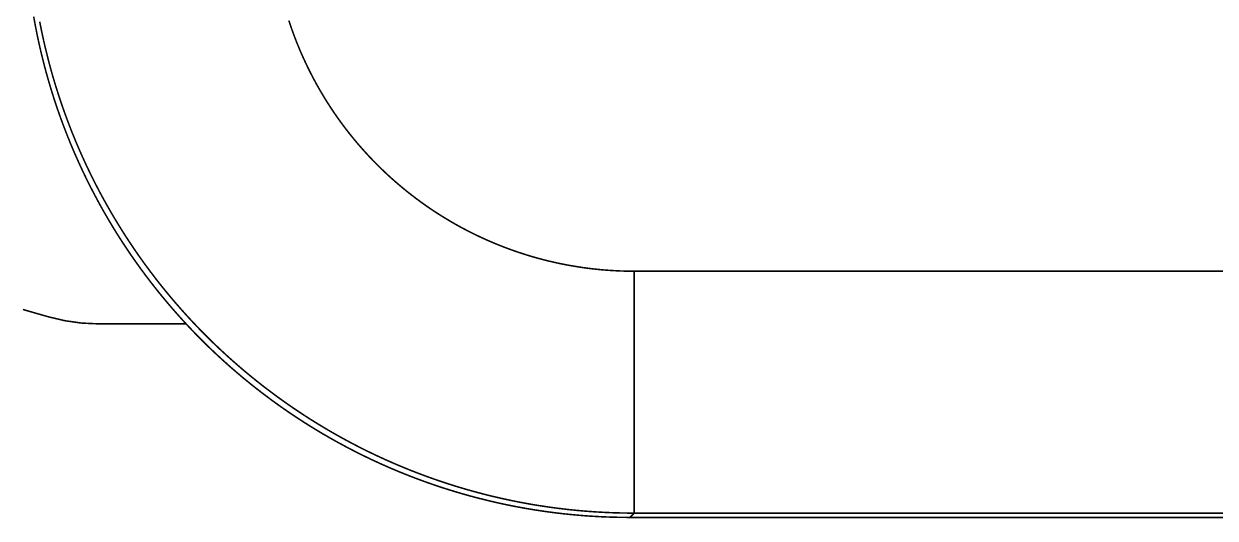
# Model space of a CAD drawing. Header units: millimetres. Extents: x 10 to 120, y 82 to 138.
# Drawn here: x 22.26 to 32.1, y 82.22 to 86.31 of the extents above; entities that cross this region are included whole.
import ezdxf

# ---------------------------------------------------------------- set-up
doc = ezdxf.new("R2010")
doc.units = ezdxf.units.MM
doc.layers.add('Mechanical10', color=56, linetype='Continuous')
doc.layers.add('Mechanical9', color=56, linetype='Continuous')

msp = doc.modelspace()

# ---------------------------------------------------------------- linework, layer by layer
at = {"layer": 'Mechanical10', "const_width": 0.0127}
for points in [[(22.3929, 86.3289), (22.4082, 86.2519)], [(24.4508, 86.3386), (24.4657, 86.2939)], [(22.4082, 86.2519), (22.4248, 86.1752)], [(24.4657, 86.2939), (24.4813, 86.2494)], [(24.4813, 86.2494), (24.4977, 86.2052)], [(24.4977, 86.2052), (24.5147, 86.1613)], [(22.4248, 86.1752), (22.4425, 86.0987)], [(24.5147, 86.1613), (24.5323, 86.1176)], [(24.5323, 86.1176), (24.5507, 86.0743)], [(22.4425, 86.0987), (22.4615, 86.0225)], [(22.4615, 86.0225), (22.4816, 85.9466)], [(24.5507, 86.0743), (24.5698, 86.0312)], [(24.5698, 86.0312), (24.5895, 85.9884)], [(22.4816, 85.9466), (22.5029, 85.871)], [(24.5895, 85.9884), (24.6099, 85.9459)], [(24.6099, 85.9459), (24.6309, 85.9038)], [(22.5029, 85.871), (22.5254, 85.7958)], [(24.6309, 85.9038), (24.6526, 85.862)], [(24.6526, 85.862), (24.675, 85.8205)], [(24.675, 85.8205), (24.698, 85.7794)], [(22.5254, 85.7958), (22.5491, 85.7209)], [(22.5491, 85.7209), (22.574, 85.6464)], [(24.698, 85.7794), (24.7217, 85.7387)], [(24.7217, 85.7387), (24.746, 85.6983)], [(22.574, 85.6464), (22.6, 85.5723)], [(24.746, 85.6983), (24.7709, 85.6584)], [(24.7709, 85.6584), (24.7965, 85.6188)], [(24.7965, 85.6188), (24.8226, 85.5796)], [(22.6, 85.5723), (22.6272, 85.4987)], [(24.8226, 85.5796), (24.8494, 85.5409)], [(24.8494, 85.5409), (24.8768, 85.5026)], [(22.6272, 85.4987), (22.6555, 85.4254)], [(22.6555, 85.4254), (22.685, 85.3527)], [(24.8768, 85.5026), (24.9048, 85.4647)], [(24.9048, 85.4647), (24.9334, 85.4272)], [(24.9334, 85.4272), (24.9625, 85.3902)], [(22.685, 85.3527), (22.7156, 85.2804)], [(24.9625, 85.3902), (24.9923, 85.3537)], [(24.9923, 85.3537), (25.0226, 85.3176)], [(22.7156, 85.2804), (22.7474, 85.2085)], [(25.0226, 85.3176), (25.0535, 85.2821)], [(25.0535, 85.2821), (25.0849, 85.247)], [(25.0849, 85.247), (25.1169, 85.2124)], [(22.7474, 85.2085), (22.7802, 85.1372)], [(22.7802, 85.1372), (22.8142, 85.0665)], [(25.1169, 85.2124), (25.1494, 85.1783)], [(25.1494, 85.1783), (25.1824, 85.1447)], [(25.1824, 85.1447), (25.216, 85.1117)], [(22.8142, 85.0665), (22.8493, 84.9962)], [(25.216, 85.1117), (25.2501, 85.0792)], [(25.2501, 85.0792), (25.2847, 85.0472)], [(25.2847, 85.0472), (25.3198, 85.0158)], [(22.8493, 84.9962), (22.8855, 84.9265)], [(22.8855, 84.9265), (22.9228, 84.8574)], [(25.3198, 85.0158), (25.3553, 84.9849)], [(25.3553, 84.9849), (25.3914, 84.9546)], [(25.3914, 84.9546), (25.4279, 84.9249)], [(25.4279, 84.9249), (25.4649, 84.8957)], [(22.9228, 84.8574), (22.9612, 84.7889)], [(25.4649, 84.8957), (25.5024, 84.8671)], [(25.5024, 84.8671), (25.5403, 84.8391)], [(25.5403, 84.8391), (25.5786, 84.8117)], [(22.9612, 84.7889), (23.0006, 84.721)], [(25.5786, 84.8117), (25.6173, 84.785)], [(25.6173, 84.785), (25.6565, 84.7588)], [(25.6565, 84.7588), (25.6961, 84.7332)], [(25.6961, 84.7332), (25.736, 84.7083)], [(23.0006, 84.721), (23.0411, 84.6538)], [(23.0411, 84.6538), (23.0827, 84.5871)], [(25.736, 84.7083), (25.7764, 84.684)], [(25.7764, 84.684), (25.8171, 84.6603)], [(25.8171, 84.6603), (25.8582, 84.6373)], [(25.8582, 84.6373), (25.8997, 84.615)], [(23.0827, 84.5871), (23.1253, 84.5212)], [(25.8997, 84.615), (25.9415, 84.5932)], [(25.9415, 84.5932), (25.9836, 84.5722)], [(25.9836, 84.5722), (26.0261, 84.5518)], [(26.0261, 84.5518), (26.0689, 84.5321)], [(26.0689, 84.5321), (26.112, 84.513)], [(23.1253, 84.5212), (23.1689, 84.4559)], [(23.1689, 84.4559), (23.2136, 84.3913)], [(26.112, 84.513), (26.1553, 84.4946)], [(26.1553, 84.4946), (26.199, 84.477)], [(26.199, 84.477), (26.2429, 84.46)], [(26.2429, 84.46), (26.2871, 84.4437)], [(26.2871, 84.4437), (26.3316, 84.428)], [(23.2136, 84.3913), (23.2592, 84.3274)], [(26.3316, 84.428), (26.3763, 84.4131)], [(26.3763, 84.4131), (26.4212, 84.3989)], [(26.4212, 84.3989), (26.4663, 84.3854)], [(26.4663, 84.3854), (26.5116, 84.3726)], [(26.5116, 84.3726), (26.5572, 84.3606)], [(26.5572, 84.3606), (26.6029, 84.3492)], [(26.6029, 84.3492), (26.6488, 84.3386)], [(26.6488, 84.3386), (26.6948, 84.3286)], [(23.2592, 84.3274), (23.3059, 84.2643)], [(23.3059, 84.2643), (23.3535, 84.2018)], [(26.6948, 84.3286), (26.741, 84.3194)], [(26.741, 84.3194), (26.7874, 84.311)], [(26.7874, 84.311), (26.8339, 84.3032)], [(26.8339, 84.3032), (26.8804, 84.2962)], [(26.8804, 84.2962), (26.9271, 84.2899)], [(26.9271, 84.2899), (26.9739, 84.2844)], [(26.9739, 84.2844), (27.0208, 84.2796)], [(27.0208, 84.2796), (27.0677, 84.2755)], [(27.0677, 84.2755), (27.1147, 84.2722)], [(27.1147, 84.2722), (27.1617, 84.2696)], [(27.1617, 84.2696), (27.2088, 84.2677)], [(27.2088, 84.2677), (27.2559, 84.2666)], [(27.2559, 84.2666), (27.303, 84.2662)], [(27.3035, 84.2662), (102.234, 84.2662)], [(27.3035, 82.2666), (27.3035, 84.2662)], [(23.3535, 84.2018), (23.4021, 84.1402)], [(23.4021, 84.1402), (23.4517, 84.0793)], [(23.4517, 84.0793), (23.5022, 84.0192)], [(23.5022, 84.0192), (23.5537, 83.9599)], [(23.5537, 83.9599), (23.6061, 83.9014)], [(23.6061, 83.9014), (23.6594, 83.8437)], [(23.6594, 83.8437), (23.7136, 83.7869)], [(23.7136, 83.7869), (23.7686, 83.731)], [(23.7686, 83.731), (23.8246, 83.6759)], [(23.8246, 83.6759), (23.8814, 83.6217)], [(23.8814, 83.6217), (23.9391, 83.5684)], [(23.9391, 83.5684), (23.9976, 83.516)], [(23.9976, 83.516), (24.0569, 83.4645)], [(24.0569, 83.4645), (24.117, 83.414)], [(24.117, 83.414), (24.1779, 83.3644)], [(24.1779, 83.3644), (24.2395, 83.3158)], [(24.2395, 83.3158), (24.302, 83.2682)], [(24.302, 83.2682), (24.3651, 83.2215)], [(24.3651, 83.2215), (24.429, 83.1759)], [(24.429, 83.1759), (24.4936, 83.1312)], [(24.4936, 83.1312), (24.5589, 83.0876)], [(24.5589, 83.0876), (24.6248, 83.045)], [(24.6248, 83.045), (24.6915, 83.0034)], [(24.6915, 83.0034), (24.7587, 82.9629)], [(24.7587, 82.9629), (24.8266, 82.9235)], [(24.8266, 82.9235), (24.8951, 82.8851)], [(24.8951, 82.8851), (24.9642, 82.8478)], [(24.9642, 82.8478), (25.0339, 82.8116)], [(25.0339, 82.8116), (25.1042, 82.7765)], [(25.1042, 82.7765), (25.1749, 82.7425)], [(25.1749, 82.7425), (25.2462, 82.7097)], [(25.2462, 82.7097), (25.3181, 82.6779)], [(25.3181, 82.6779), (25.3904, 82.6473)], [(25.3904, 82.6473), (25.4631, 82.6178)], [(25.4631, 82.6178), (25.5364, 82.5895)], [(25.5364, 82.5895), (25.61, 82.5623)], [(25.61, 82.5623), (25.6841, 82.5363)], [(25.6841, 82.5363), (25.7586, 82.5114)], [(25.7586, 82.5114), (25.8335, 82.4877)], [(25.8335, 82.4877), (25.9087, 82.4652)], [(25.9087, 82.4652), (25.9843, 82.4439)], [(25.9843, 82.4439), (26.0602, 82.4238)], [(26.0602, 82.4238), (26.1364, 82.4048)], [(26.1364, 82.4048), (26.2129, 82.3871)], [(26.2129, 82.3871), (26.2896, 82.3705)], [(26.2896, 82.3705), (26.3666, 82.3552)], [(26.3666, 82.3552), (26.4439, 82.3411)], [(26.4439, 82.3411), (26.5213, 82.3282)], [(26.5213, 82.3282), (26.599, 82.3165)], [(26.599, 82.3165), (26.6768, 82.3061)], [(26.6768, 82.3061), (26.7548, 82.2968)], [(26.7548, 82.2968), (26.8329, 82.2888)], [(26.8329, 82.2888), (26.9111, 82.282)], [(26.9111, 82.282), (26.9894, 82.2765)], [(26.9894, 82.2765), (27.0679, 82.2721)], [(27.0679, 82.2721), (27.1463, 82.269)], [(27.1463, 82.269), (27.2248, 82.2672)], [(27.2248, 82.2672), (27.3033, 82.2666)], [(27.268, 82.231), (27.3035, 82.2666)], [(27.3035, 82.2666), (102.234, 82.2666)]]:
    msp.add_lwpolyline(points, dxfattribs=at)
at = {"layer": 'Mechanical10', "const_width": 0.00635}
for points in [[(22.4051, 86.2519, 1), (22.4114, 86.2519, 1)], [(22.4051, 86.2519, 1), (22.4114, 86.2519, 1)], [(24.4626, 86.2939, 1), (24.4689, 86.2939, 1)], [(24.4626, 86.2939, 1), (24.4689, 86.2939, 1)], [(24.4782, 86.2494, 1), (24.4845, 86.2494, 1)], [(24.4782, 86.2494, 1), (24.4845, 86.2494, 1)], [(24.4945, 86.2052, 1), (24.5008, 86.2052, 1)], [(24.4945, 86.2052, 1), (24.5008, 86.2052, 1)], [(22.4216, 86.1752, 1), (22.428, 86.1752, 1)], [(22.4216, 86.1752, 1), (22.428, 86.1752, 1)], [(24.5115, 86.1613, 1), (24.5178, 86.1613, 1)], [(24.5115, 86.1613, 1), (24.5178, 86.1613, 1)], [(24.5292, 86.1176, 1), (24.5355, 86.1176, 1)], [(24.5292, 86.1176, 1), (24.5355, 86.1176, 1)], [(22.4393, 86.0987, 1), (22.4457, 86.0987, 1)], [(22.4393, 86.0987, 1), (22.4457, 86.0987, 1)], [(22.4583, 86.0225, 1), (22.4646, 86.0225, 1)], [(22.4583, 86.0225, 1), (22.4646, 86.0225, 1)], [(24.5475, 86.0743, 1), (24.5539, 86.0743, 1)], [(24.5475, 86.0743, 1), (24.5539, 86.0743, 1)], [(24.5666, 86.0312, 1), (24.5729, 86.0312, 1)], [(24.5666, 86.0312, 1), (24.5729, 86.0312, 1)], [(22.4784, 85.9466, 1), (22.4848, 85.9466, 1)], [(22.4784, 85.9466, 1), (22.4848, 85.9466, 1)], [(24.5863, 85.9884, 1), (24.5927, 85.9884, 1)], [(24.5863, 85.9884, 1), (24.5927, 85.9884, 1)], [(24.6067, 85.9459, 1), (24.613, 85.9459, 1)], [(24.6067, 85.9459, 1), (24.613, 85.9459, 1)], [(22.4997, 85.871, 1), (22.5061, 85.871, 1)], [(22.4997, 85.871, 1), (22.5061, 85.871, 1)], [(24.6278, 85.9038, 1), (24.6341, 85.9038, 1)], [(24.6278, 85.9038, 1), (24.6341, 85.9038, 1)], [(24.6495, 85.862, 1), (24.6558, 85.862, 1)], [(24.6495, 85.862, 1), (24.6558, 85.862, 1)], [(24.6718, 85.8205, 1), (24.6782, 85.8205, 1)], [(24.6718, 85.8205, 1), (24.6782, 85.8205, 1)], [(22.5222, 85.7958, 1), (22.5286, 85.7958, 1)], [(22.5222, 85.7958, 1), (22.5286, 85.7958, 1)], [(22.5459, 85.7209, 1), (22.5523, 85.7209, 1)], [(22.5459, 85.7209, 1), (22.5523, 85.7209, 1)], [(24.6949, 85.7794, 1), (24.7012, 85.7794, 1)], [(24.6949, 85.7794, 1), (24.7012, 85.7794, 1)], [(24.7185, 85.7387, 1), (24.7249, 85.7387, 1)], [(24.7185, 85.7387, 1), (24.7249, 85.7387, 1)], [(22.5708, 85.6464, 1), (22.5771, 85.6464, 1)], [(22.5708, 85.6464, 1), (22.5771, 85.6464, 1)], [(24.7428, 85.6983, 1), (24.7492, 85.6983, 1)], [(24.7428, 85.6983, 1), (24.7492, 85.6983, 1)], [(24.7677, 85.6584, 1), (24.7741, 85.6584, 1)], [(24.7677, 85.6584, 1), (24.7741, 85.6584, 1)], [(24.7933, 85.6188, 1), (24.7997, 85.6188, 1)], [(24.7933, 85.6188, 1), (24.7997, 85.6188, 1)], [(22.5968, 85.5723, 1), (22.6031, 85.5723, 1)], [(22.5968, 85.5723, 1), (22.6031, 85.5723, 1)], [(24.8195, 85.5796, 1), (24.8258, 85.5796, 1)], [(24.8195, 85.5796, 1), (24.8258, 85.5796, 1)], [(24.8463, 85.5409, 1), (24.8526, 85.5409, 1)], [(24.8463, 85.5409, 1), (24.8526, 85.5409, 1)], [(22.624, 85.4987, 1), (22.6303, 85.4987, 1)], [(22.624, 85.4987, 1), (22.6303, 85.4987, 1)], [(22.6523, 85.4254, 1), (22.6587, 85.4254, 1)], [(22.6523, 85.4254, 1), (22.6587, 85.4254, 1)], [(24.8736, 85.5026, 1), (24.88, 85.5026, 1)], [(24.8736, 85.5026, 1), (24.88, 85.5026, 1)], [(24.9016, 85.4647, 1), (24.908, 85.4647, 1)], [(24.9016, 85.4647, 1), (24.908, 85.4647, 1)], [(24.9302, 85.4272, 1), (24.9366, 85.4272, 1)], [(24.9302, 85.4272, 1), (24.9366, 85.4272, 1)], [(22.6818, 85.3527, 1), (22.6882, 85.3527, 1)], [(22.6818, 85.3527, 1), (22.6882, 85.3527, 1)], [(24.9594, 85.3902, 1), (24.9657, 85.3902, 1)], [(24.9594, 85.3902, 1), (24.9657, 85.3902, 1)], [(24.9891, 85.3537, 1), (24.9955, 85.3537, 1)], [(24.9891, 85.3537, 1), (24.9955, 85.3537, 1)], [(22.7124, 85.2804, 1), (22.7188, 85.2804, 1)], [(22.7124, 85.2804, 1), (22.7188, 85.2804, 1)], [(25.0194, 85.3176, 1), (25.0258, 85.3176, 1)], [(25.0194, 85.3176, 1), (25.0258, 85.3176, 1)], [(25.0503, 85.2821, 1), (25.0566, 85.2821, 1)], [(25.0503, 85.2821, 1), (25.0566, 85.2821, 1)], [(25.0817, 85.247, 1), (25.0881, 85.247, 1)], [(25.0817, 85.247, 1), (25.0881, 85.247, 1)], [(22.7442, 85.2085, 1), (22.7505, 85.2085, 1)], [(22.7442, 85.2085, 1), (22.7505, 85.2085, 1)], [(22.7771, 85.1372, 1), (22.7834, 85.1372, 1)], [(22.7771, 85.1372, 1), (22.7834, 85.1372, 1)], [(25.1137, 85.2124, 1), (25.12, 85.2124, 1)], [(25.1137, 85.2124, 1), (25.12, 85.2124, 1)], [(25.1462, 85.1783, 1), (25.1526, 85.1783, 1)], [(25.1462, 85.1783, 1), (25.1526, 85.1783, 1)], [(25.1793, 85.1447, 1), (25.1856, 85.1447, 1)], [(25.1793, 85.1447, 1), (25.1856, 85.1447, 1)], [(22.8111, 85.0665, 1), (22.8174, 85.0665, 1)], [(22.8111, 85.0665, 1), (22.8174, 85.0665, 1)], [(25.2128, 85.1117, 1), (25.2192, 85.1117, 1)], [(25.2128, 85.1117, 1), (25.2192, 85.1117, 1)], [(25.2469, 85.0792, 1), (25.2533, 85.0792, 1)], [(25.2469, 85.0792, 1), (25.2533, 85.0792, 1)], [(25.2815, 85.0472, 1), (25.2879, 85.0472, 1)], [(25.2815, 85.0472, 1), (25.2879, 85.0472, 1)], [(22.8462, 84.9962, 1), (22.8525, 84.9962, 1)], [(22.8462, 84.9962, 1), (22.8525, 84.9962, 1)], [(22.8824, 84.9265, 1), (22.8887, 84.9265, 1)], [(22.8824, 84.9265, 1), (22.8887, 84.9265, 1)], [(25.3166, 85.0158, 1), (25.3229, 85.0158, 1)], [(25.3166, 85.0158, 1), (25.3229, 85.0158, 1)], [(25.3522, 84.9849, 1), (25.3585, 84.9849, 1)], [(25.3522, 84.9849, 1), (25.3585, 84.9849, 1)], [(25.3882, 84.9546, 1), (25.3946, 84.9546, 1)], [(25.3882, 84.9546, 1), (25.3946, 84.9546, 1)], [(25.4248, 84.9249, 1), (25.4311, 84.9249, 1)], [(25.4248, 84.9249, 1), (25.4311, 84.9249, 1)], [(22.9196, 84.8574, 1), (22.926, 84.8574, 1)], [(22.9196, 84.8574, 1), (22.926, 84.8574, 1)], [(25.4617, 84.8957, 1), (25.4681, 84.8957, 1)], [(25.4617, 84.8957, 1), (25.4681, 84.8957, 1)], [(25.4992, 84.8671, 1), (25.5055, 84.8671, 1)], [(25.4992, 84.8671, 1), (25.5055, 84.8671, 1)], [(25.5371, 84.8391, 1), (25.5434, 84.8391, 1)], [(25.5371, 84.8391, 1), (25.5434, 84.8391, 1)], [(22.958, 84.7889, 1), (22.9644, 84.7889, 1)], [(22.958, 84.7889, 1), (22.9644, 84.7889, 1)], [(25.5754, 84.8117, 1), (25.5818, 84.8117, 1)], [(25.5754, 84.8117, 1), (25.5818, 84.8117, 1)], [(25.6142, 84.785, 1), (25.6205, 84.785, 1)], [(25.6142, 84.785, 1), (25.6205, 84.785, 1)], [(25.6533, 84.7588, 1), (25.6597, 84.7588, 1)], [(25.6533, 84.7588, 1), (25.6597, 84.7588, 1)], [(25.6929, 84.7332, 1), (25.6992, 84.7332, 1)], [(25.6929, 84.7332, 1), (25.6992, 84.7332, 1)], [(22.9975, 84.721, 1), (23.0038, 84.721, 1)], [(22.9975, 84.721, 1), (23.0038, 84.721, 1)], [(23.038, 84.6538, 1), (23.0443, 84.6538, 1)], [(23.038, 84.6538, 1), (23.0443, 84.6538, 1)], [(25.7329, 84.7083, 1), (25.7392, 84.7083, 1)], [(25.7329, 84.7083, 1), (25.7392, 84.7083, 1)], [(25.7732, 84.684, 1), (25.7796, 84.684, 1)], [(25.7732, 84.684, 1), (25.7796, 84.684, 1)], [(25.814, 84.6603, 1), (25.8203, 84.6603, 1)], [(25.814, 84.6603, 1), (25.8203, 84.6603, 1)], [(25.8551, 84.6373, 1), (25.8614, 84.6373, 1)], [(25.8551, 84.6373, 1), (25.8614, 84.6373, 1)], [(23.0795, 84.5871, 1), (23.0859, 84.5871, 1)], [(23.0795, 84.5871, 1), (23.0859, 84.5871, 1)], [(25.8965, 84.615, 1), (25.9029, 84.615, 1)], [(25.8965, 84.615, 1), (25.9029, 84.615, 1)], [(25.9383, 84.5932, 1), (25.9447, 84.5932, 1)], [(25.9383, 84.5932, 1), (25.9447, 84.5932, 1)], [(25.9805, 84.5722, 1), (25.9868, 84.5722, 1)], [(25.9805, 84.5722, 1), (25.9868, 84.5722, 1)], [(26.0229, 84.5518, 1), (26.0293, 84.5518, 1)], [(26.0229, 84.5518, 1), (26.0293, 84.5518, 1)], [(26.0657, 84.5321, 1), (26.072, 84.5321, 1)], [(26.0657, 84.5321, 1), (26.072, 84.5321, 1)], [(23.1221, 84.5212, 1), (23.1285, 84.5212, 1)], [(23.1221, 84.5212, 1), (23.1285, 84.5212, 1)], [(23.1657, 84.4559, 1), (23.1721, 84.4559, 1)], [(23.1657, 84.4559, 1), (23.1721, 84.4559, 1)], [(26.1088, 84.513, 1), (26.1151, 84.513, 1)], [(26.1088, 84.513, 1), (26.1151, 84.513, 1)], [(26.1522, 84.4946, 1), (26.1585, 84.4946, 1)], [(26.1522, 84.4946, 1), (26.1585, 84.4946, 1)], [(26.1958, 84.477, 1), (26.2022, 84.477, 1)], [(26.1958, 84.477, 1), (26.2022, 84.477, 1)], [(26.2397, 84.46, 1), (26.2461, 84.46, 1)], [(26.2397, 84.46, 1), (26.2461, 84.46, 1)], [(26.2839, 84.4437, 1), (26.2903, 84.4437, 1)], [(26.2839, 84.4437, 1), (26.2903, 84.4437, 1)], [(23.2104, 84.3913, 1), (23.2167, 84.3913, 1)], [(23.2104, 84.3913, 1), (23.2167, 84.3913, 1)], [(26.3284, 84.428, 1), (26.3347, 84.428, 1)], [(26.3284, 84.428, 1), (26.3347, 84.428, 1)], [(26.3731, 84.4131, 1), (26.3794, 84.4131, 1)], [(26.3731, 84.4131, 1), (26.3794, 84.4131, 1)], [(26.418, 84.3989, 1), (26.4243, 84.3989, 1)], [(26.418, 84.3989, 1), (26.4243, 84.3989, 1)], [(26.4631, 84.3854, 1), (26.4695, 84.3854, 1)], [(26.4631, 84.3854, 1), (26.4695, 84.3854, 1)], [(26.5085, 84.3726, 1), (26.5148, 84.3726, 1)], [(26.5085, 84.3726, 1), (26.5148, 84.3726, 1)], [(26.554, 84.3606, 1), (26.5603, 84.3606, 1)], [(26.554, 84.3606, 1), (26.5603, 84.3606, 1)], [(26.5997, 84.3492, 1), (26.6061, 84.3492, 1)], [(26.5997, 84.3492, 1), (26.6061, 84.3492, 1)], [(26.6456, 84.3386, 1), (26.652, 84.3386, 1)], [(26.6456, 84.3386, 1), (26.652, 84.3386, 1)], [(23.256, 84.3274, 1), (23.2624, 84.3274, 1)], [(23.256, 84.3274, 1), (23.2624, 84.3274, 1)], [(23.3027, 84.2643, 1), (23.309, 84.2643, 1)], [(23.3027, 84.2643, 1), (23.309, 84.2643, 1)], [(26.6917, 84.3286, 1), (26.698, 84.3286, 1)], [(26.6917, 84.3286, 1), (26.698, 84.3286, 1)], [(26.7379, 84.3194, 1), (26.7442, 84.3194, 1)], [(26.7379, 84.3194, 1), (26.7442, 84.3194, 1)], [(26.7842, 84.311, 1), (26.7906, 84.311, 1)], [(26.7842, 84.311, 1), (26.7906, 84.311, 1)], [(26.8307, 84.3032, 1), (26.837, 84.3032, 1)], [(26.8307, 84.3032, 1), (26.837, 84.3032, 1)], [(26.8773, 84.2962, 1), (26.8836, 84.2962, 1)], [(26.8773, 84.2962, 1), (26.8836, 84.2962, 1)], [(26.924, 84.2899, 1), (26.9303, 84.2899, 1)], [(26.924, 84.2899, 1), (26.9303, 84.2899, 1)], [(26.9707, 84.2844, 1), (26.9771, 84.2844, 1)], [(26.9707, 84.2844, 1), (26.9771, 84.2844, 1)], [(27.0176, 84.2796, 1), (27.024, 84.2796, 1)], [(27.0176, 84.2796, 1), (27.024, 84.2796, 1)], [(27.0645, 84.2755, 1), (27.0709, 84.2755, 1)], [(27.0645, 84.2755, 1), (27.0709, 84.2755, 1)], [(27.1115, 84.2722, 1), (27.1179, 84.2722, 1)], [(27.1115, 84.2722, 1), (27.1179, 84.2722, 1)], [(27.1586, 84.2696, 1), (27.1649, 84.2696, 1)], [(27.1586, 84.2696, 1), (27.1649, 84.2696, 1)], [(27.2056, 84.2677, 1), (27.212, 84.2677, 1)], [(27.2056, 84.2677, 1), (27.212, 84.2677, 1)], [(27.2527, 84.2666, 1), (27.2591, 84.2666, 1)], [(27.2527, 84.2666, 1), (27.2591, 84.2666, 1)], [(27.2999, 84.2662, 1), (27.3062, 84.2662, 1)], [(27.3003, 84.2662, 1), (27.3067, 84.2662, 1)], [(27.3003, 84.2662, 1), (27.3067, 84.2662, 1)], [(23.3503, 84.2018, 1), (23.3567, 84.2018, 1)], [(23.3503, 84.2018, 1), (23.3567, 84.2018, 1)], [(23.3989, 84.1402, 1), (23.4053, 84.1402, 1)], [(23.3989, 84.1402, 1), (23.4053, 84.1402, 1)], [(23.4485, 84.0793, 1), (23.4549, 84.0793, 1)], [(23.4485, 84.0793, 1), (23.4549, 84.0793, 1)], [(23.499, 84.0192, 1), (23.5054, 84.0192, 1)], [(23.499, 84.0192, 1), (23.5054, 84.0192, 1)], [(23.5505, 83.9599, 1), (23.5569, 83.9599, 1)], [(23.5505, 83.9599, 1), (23.5569, 83.9599, 1)], [(23.6029, 83.9014, 1), (23.6092, 83.9014, 1)], [(23.6029, 83.9014, 1), (23.6092, 83.9014, 1)], [(23.6562, 83.8437, 1), (23.6625, 83.8437, 1)], [(23.6562, 83.8437, 1), (23.6625, 83.8437, 1)], [(23.7104, 83.7869, 1), (23.7167, 83.7869, 1)], [(23.7104, 83.7869, 1), (23.7167, 83.7869, 1)], [(23.7655, 83.731, 1), (23.7718, 83.731, 1)], [(23.7655, 83.731, 1), (23.7718, 83.731, 1)], [(23.8214, 83.6759, 1), (23.8278, 83.6759, 1)], [(23.8214, 83.6759, 1), (23.8278, 83.6759, 1)], [(23.8782, 83.6217, 1), (23.8846, 83.6217, 1)], [(23.8782, 83.6217, 1), (23.8846, 83.6217, 1)], [(23.9359, 83.5684, 1), (23.9423, 83.5684, 1)], [(23.9359, 83.5684, 1), (23.9423, 83.5684, 1)], [(23.9944, 83.516, 1), (24.0007, 83.516, 1)], [(23.9944, 83.516, 1), (24.0007, 83.516, 1)], [(24.0537, 83.4645, 1), (24.06, 83.4645, 1)], [(24.0537, 83.4645, 1), (24.06, 83.4645, 1)], [(24.1138, 83.414, 1), (24.1202, 83.414, 1)], [(24.1138, 83.414, 1), (24.1202, 83.414, 1)], [(24.1747, 83.3644, 1), (24.181, 83.3644, 1)], [(24.1747, 83.3644, 1), (24.181, 83.3644, 1)], [(24.2364, 83.3158, 1), (24.2427, 83.3158, 1)], [(24.2364, 83.3158, 1), (24.2427, 83.3158, 1)], [(24.2988, 83.2682, 1), (24.3051, 83.2682, 1)], [(24.2988, 83.2682, 1), (24.3051, 83.2682, 1)], [(24.3619, 83.2215, 1), (24.3683, 83.2215, 1)], [(24.3619, 83.2215, 1), (24.3683, 83.2215, 1)], [(24.4258, 83.1759, 1), (24.4322, 83.1759, 1)], [(24.4258, 83.1759, 1), (24.4322, 83.1759, 1)], [(24.4904, 83.1312, 1), (24.4968, 83.1312, 1)], [(24.4904, 83.1312, 1), (24.4968, 83.1312, 1)], [(24.5557, 83.0876, 1), (24.562, 83.0876, 1)], [(24.5557, 83.0876, 1), (24.562, 83.0876, 1)], [(24.6217, 83.045, 1), (24.628, 83.045, 1)], [(24.6217, 83.045, 1), (24.628, 83.045, 1)], [(24.6883, 83.0034, 1), (24.6946, 83.0034, 1)], [(24.6883, 83.0034, 1), (24.6946, 83.0034, 1)], [(24.7556, 82.9629, 1), (24.7619, 82.9629, 1)], [(24.7556, 82.9629, 1), (24.7619, 82.9629, 1)], [(24.8235, 82.9235, 1), (24.8298, 82.9235, 1)], [(24.8235, 82.9235, 1), (24.8298, 82.9235, 1)], [(24.892, 82.8851, 1), (24.8983, 82.8851, 1)], [(24.892, 82.8851, 1), (24.8983, 82.8851, 1)], [(24.9611, 82.8478, 1), (24.9674, 82.8478, 1)], [(24.9611, 82.8478, 1), (24.9674, 82.8478, 1)], [(25.0307, 82.8116, 1), (25.0371, 82.8116, 1)], [(25.0307, 82.8116, 1), (25.0371, 82.8116, 1)], [(25.101, 82.7765, 1), (25.1073, 82.7765, 1)], [(25.101, 82.7765, 1), (25.1073, 82.7765, 1)], [(25.1718, 82.7425, 1), (25.1781, 82.7425, 1)], [(25.1718, 82.7425, 1), (25.1781, 82.7425, 1)], [(25.2431, 82.7097, 1), (25.2494, 82.7097, 1)], [(25.2431, 82.7097, 1), (25.2494, 82.7097, 1)], [(25.3149, 82.6779, 1), (25.3212, 82.6779, 1)], [(25.3149, 82.6779, 1), (25.3212, 82.6779, 1)], [(25.3872, 82.6473, 1), (25.3935, 82.6473, 1)], [(25.3872, 82.6473, 1), (25.3935, 82.6473, 1)], [(25.46, 82.6178, 1), (25.4663, 82.6178, 1)], [(25.46, 82.6178, 1), (25.4663, 82.6178, 1)], [(25.5332, 82.5895, 1), (25.5395, 82.5895, 1)], [(25.5332, 82.5895, 1), (25.5395, 82.5895, 1)], [(25.6069, 82.5623, 1), (25.6132, 82.5623, 1)], [(25.6069, 82.5623, 1), (25.6132, 82.5623, 1)], [(25.6809, 82.5363, 1), (25.6873, 82.5363, 1)], [(25.6809, 82.5363, 1), (25.6873, 82.5363, 1)], [(25.7554, 82.5114, 1), (25.7618, 82.5114, 1)], [(25.7554, 82.5114, 1), (25.7618, 82.5114, 1)], [(25.8303, 82.4877, 1), (25.8366, 82.4877, 1)], [(25.8303, 82.4877, 1), (25.8366, 82.4877, 1)], [(25.9055, 82.4652, 1), (25.9119, 82.4652, 1)], [(25.9055, 82.4652, 1), (25.9119, 82.4652, 1)], [(25.9811, 82.4439, 1), (25.9874, 82.4439, 1)], [(25.9811, 82.4439, 1), (25.9874, 82.4439, 1)], [(26.057, 82.4238, 1), (26.0633, 82.4238, 1)], [(26.057, 82.4238, 1), (26.0633, 82.4238, 1)], [(26.1332, 82.4048, 1), (26.1395, 82.4048, 1)], [(26.1332, 82.4048, 1), (26.1395, 82.4048, 1)], [(26.2097, 82.3871, 1), (26.216, 82.3871, 1)], [(26.2097, 82.3871, 1), (26.216, 82.3871, 1)], [(26.2864, 82.3705, 1), (26.2928, 82.3705, 1)], [(26.2864, 82.3705, 1), (26.2928, 82.3705, 1)], [(26.3635, 82.3552, 1), (26.3698, 82.3552, 1)], [(26.3635, 82.3552, 1), (26.3698, 82.3552, 1)], [(26.4407, 82.3411, 1), (26.447, 82.3411, 1)], [(26.4407, 82.3411, 1), (26.447, 82.3411, 1)], [(26.5182, 82.3282, 1), (26.5245, 82.3282, 1)], [(26.5182, 82.3282, 1), (26.5245, 82.3282, 1)], [(26.5958, 82.3165, 1), (26.6022, 82.3165, 1)], [(26.5958, 82.3165, 1), (26.6022, 82.3165, 1)], [(26.6736, 82.3061, 1), (26.68, 82.3061, 1)], [(26.6736, 82.3061, 1), (26.68, 82.3061, 1)], [(26.7516, 82.2968, 1), (26.758, 82.2968, 1)], [(26.7516, 82.2968, 1), (26.758, 82.2968, 1)], [(26.8297, 82.2888, 1), (26.8361, 82.2888, 1)], [(26.8297, 82.2888, 1), (26.8361, 82.2888, 1)], [(26.9079, 82.282, 1), (26.9143, 82.282, 1)], [(26.9079, 82.282, 1), (26.9143, 82.282, 1)], [(26.9863, 82.2765, 1), (26.9926, 82.2765, 1)], [(26.9863, 82.2765, 1), (26.9926, 82.2765, 1)], [(27.0647, 82.2721, 1), (27.071, 82.2721, 1)], [(27.0647, 82.2721, 1), (27.071, 82.2721, 1)], [(27.1431, 82.269, 1), (27.1495, 82.269, 1)], [(27.1431, 82.269, 1), (27.1495, 82.269, 1)], [(27.2216, 82.2672, 1), (27.228, 82.2672, 1)], [(27.2216, 82.2672, 1), (27.228, 82.2672, 1)], [(27.2648, 82.231, 1), (27.2711, 82.231, 1)], [(27.3002, 82.2666, 1), (27.3065, 82.2666, 1)], [(27.3003, 82.2666, 1), (27.3067, 82.2666, 1)], [(27.3003, 82.2666, 1), (27.3067, 82.2666, 1)], [(27.3003, 82.2666, 1), (27.3067, 82.2666, 1)]]:
    msp.add_lwpolyline(points, format="xyb", close=True, dxfattribs=at)
at = {"layer": 'Mechanical9', "const_width": 0.0127}
for points in [[(22.3433, 86.3701), (22.3574, 86.2929)], [(22.3574, 86.2929), (22.3727, 86.2159)], [(22.3727, 86.2159), (22.3892, 86.1391)], [(22.3892, 86.1391), (22.407, 86.0626)], [(22.407, 86.0626), (22.4259, 85.9864)], [(22.4259, 85.9864), (22.446, 85.9105)], [(22.446, 85.9105), (22.4673, 85.835)], [(22.4673, 85.835), (22.4898, 85.7597)], [(22.4898, 85.7597), (22.5135, 85.6849)], [(22.5135, 85.6849), (22.5384, 85.6104)], [(22.5384, 85.6104), (22.5644, 85.5363)], [(22.5644, 85.5363), (22.5916, 85.4627)], [(22.5916, 85.4627), (22.6199, 85.3894)], [(22.6199, 85.3894), (22.6494, 85.3167)], [(22.6494, 85.3167), (22.68, 85.2444)], [(22.68, 85.2444), (22.7118, 85.1726)], [(22.7118, 85.1726), (22.7446, 85.1013)], [(22.7446, 85.1013), (22.7786, 85.0305)], [(22.7786, 85.0305), (22.8137, 84.9603)], [(22.8137, 84.9603), (22.8499, 84.8906)], [(22.8499, 84.8906), (22.8872, 84.8215)], [(22.8872, 84.8215), (22.9255, 84.753)], [(22.9255, 84.753), (22.965, 84.6851)], [(22.965, 84.6851), (23.0055, 84.6179)], [(23.0055, 84.6179), (23.047, 84.5513)], [(23.047, 84.5513), (23.0896, 84.4853)], [(23.0896, 84.4853), (23.1332, 84.42)], [(23.1332, 84.42), (23.1779, 84.3554)], [(23.1779, 84.3554), (23.2235, 84.2916)], [(23.2235, 84.2916), (23.2702, 84.2284)], [(23.2702, 84.2284), (23.3178, 84.166)], [(23.3178, 84.166), (23.3664, 84.1043)], [(23.3664, 84.1043), (23.416, 84.0435)], [(23.416, 84.0435), (23.4665, 83.9834)], [(22.2545, 83.9496), (22.4665, 83.8889)], [(23.4665, 83.9834), (23.5179, 83.9241)], [(23.5179, 83.9241), (23.5703, 83.8656)], [(23.5703, 83.8656), (23.6236, 83.8079)], [(22.8791, 83.831), (23.6021, 83.831)], [(23.6236, 83.8079), (23.6778, 83.7511)], [(23.6778, 83.7511), (23.7329, 83.6952)], [(23.7329, 83.6952), (23.7888, 83.6401)], [(23.7888, 83.6401), (23.8456, 83.5859)], [(23.8456, 83.5859), (23.9033, 83.5326)], [(23.9033, 83.5326), (23.9618, 83.4802)], [(23.9618, 83.4802), (24.0211, 83.4288)], [(24.0211, 83.4288), (24.0812, 83.3783)], [(24.0812, 83.3783), (24.142, 83.3287)], [(24.142, 83.3287), (24.2037, 83.2801)], [(24.2037, 83.2801), (24.2661, 83.2325)], [(24.2661, 83.2325), (24.3293, 83.1858)], [(24.3293, 83.1858), (24.3931, 83.1402)], [(24.3931, 83.1402), (24.4577, 83.0955)], [(24.4577, 83.0955), (24.523, 83.0519)], [(24.523, 83.0519), (24.5889, 83.0093)], [(24.5889, 83.0093), (24.6556, 82.9678)], [(24.6556, 82.9678), (24.7228, 82.9273)], [(24.7228, 82.9273), (24.7907, 82.8879)], [(24.7907, 82.8879), (24.8592, 82.8495)], [(24.8592, 82.8495), (24.9283, 82.8122)], [(24.9283, 82.8122), (24.998, 82.776)], [(24.998, 82.776), (25.0682, 82.7409)], [(25.0682, 82.7409), (25.139, 82.7069)], [(25.139, 82.7069), (25.2103, 82.6741)], [(25.2103, 82.6741), (25.2821, 82.6423)], [(25.2821, 82.6423), (25.3544, 82.6117)], [(25.3544, 82.6117), (25.4271, 82.5822)], [(25.4271, 82.5822), (25.5004, 82.5539)], [(25.5004, 82.5539), (25.574, 82.5267)], [(25.574, 82.5267), (25.6481, 82.5007)], [(25.6481, 82.5007), (25.7226, 82.4758)], [(25.7226, 82.4758), (25.7974, 82.4522)], [(25.7974, 82.4522), (25.8727, 82.4297)], [(25.8727, 82.4297), (25.9482, 82.4083)], [(25.9482, 82.4083), (26.0241, 82.3882)], [(26.0241, 82.3882), (26.1003, 82.3693)], [(26.1003, 82.3693), (26.1768, 82.3515)], [(26.1768, 82.3515), (26.2535, 82.335)], [(26.2535, 82.335), (26.3306, 82.3197)], [(26.3306, 82.3197), (26.4078, 82.3056)], [(26.4078, 82.3056), (26.4852, 82.2927)], [(26.4852, 82.2927), (26.5629, 82.281)], [(26.5629, 82.281), (26.6407, 82.2705)], [(26.6407, 82.2705), (26.7187, 82.2613)], [(26.7187, 82.2613), (26.7968, 82.2533)], [(26.7968, 82.2533), (26.875, 82.2465)], [(26.875, 82.2465), (26.9533, 82.2409)], [(26.9533, 82.2409), (27.0317, 82.2366)], [(27.0317, 82.2366), (27.1102, 82.2335)], [(27.1102, 82.2335), (27.1887, 82.2317)], [(27.1887, 82.2317), (27.2672, 82.231)], [(27.268, 82.231), (102.2695, 82.231)], [(27.2687, 82.231), (102.2688, 82.231)]]:
    msp.add_lwpolyline(points, dxfattribs=at)
at = {"layer": 'Mechanical9', "const_width": 0.00635}
for points in [[(22.3542, 86.2929, 1), (22.3606, 86.2929, 1)], [(22.3542, 86.2929, 1), (22.3606, 86.2929, 1)], [(22.3695, 86.2159, 1), (22.3759, 86.2159, 1)], [(22.3695, 86.2159, 1), (22.3759, 86.2159, 1)], [(22.3861, 86.1391, 1), (22.3924, 86.1391, 1)], [(22.3861, 86.1391, 1), (22.3924, 86.1391, 1)], [(22.4038, 86.0626, 1), (22.4101, 86.0626, 1)], [(22.4038, 86.0626, 1), (22.4101, 86.0626, 1)], [(22.4227, 85.9864, 1), (22.4291, 85.9864, 1)], [(22.4227, 85.9864, 1), (22.4291, 85.9864, 1)], [(22.4429, 85.9105, 1), (22.4492, 85.9105, 1)], [(22.4429, 85.9105, 1), (22.4492, 85.9105, 1)], [(22.4642, 85.835, 1), (22.4705, 85.835, 1)], [(22.4642, 85.835, 1), (22.4705, 85.835, 1)], [(22.4867, 85.7597, 1), (22.493, 85.7597, 1)], [(22.4867, 85.7597, 1), (22.493, 85.7597, 1)], [(22.5104, 85.6849, 1), (22.5167, 85.6849, 1)], [(22.5104, 85.6849, 1), (22.5167, 85.6849, 1)], [(22.5352, 85.6104, 1), (22.5416, 85.6104, 1)], [(22.5352, 85.6104, 1), (22.5416, 85.6104, 1)], [(22.5612, 85.5363, 1), (22.5676, 85.5363, 1)], [(22.5612, 85.5363, 1), (22.5676, 85.5363, 1)], [(22.5884, 85.4627, 1), (22.5948, 85.4627, 1)], [(22.5884, 85.4627, 1), (22.5948, 85.4627, 1)], [(22.6167, 85.3894, 1), (22.6231, 85.3894, 1)], [(22.6167, 85.3894, 1), (22.6231, 85.3894, 1)], [(22.6462, 85.3167, 1), (22.6526, 85.3167, 1)], [(22.6462, 85.3167, 1), (22.6526, 85.3167, 1)], [(22.6768, 85.2444, 1), (22.6832, 85.2444, 1)], [(22.6768, 85.2444, 1), (22.6832, 85.2444, 1)], [(22.7086, 85.1726, 1), (22.7149, 85.1726, 1)], [(22.7086, 85.1726, 1), (22.7149, 85.1726, 1)], [(22.7415, 85.1013, 1), (22.7478, 85.1013, 1)], [(22.7415, 85.1013, 1), (22.7478, 85.1013, 1)], [(22.7754, 85.0305, 1), (22.7818, 85.0305, 1)], [(22.7754, 85.0305, 1), (22.7818, 85.0305, 1)], [(22.8105, 84.9603, 1), (22.8169, 84.9603, 1)], [(22.8105, 84.9603, 1), (22.8169, 84.9603, 1)], [(22.8467, 84.8906, 1), (22.8531, 84.8906, 1)], [(22.8467, 84.8906, 1), (22.8531, 84.8906, 1)], [(22.884, 84.8215, 1), (22.8904, 84.8215, 1)], [(22.884, 84.8215, 1), (22.8904, 84.8215, 1)], [(22.9224, 84.753, 1), (22.9287, 84.753, 1)], [(22.9224, 84.753, 1), (22.9287, 84.753, 1)], [(22.9618, 84.6851, 1), (22.9682, 84.6851, 1)], [(22.9618, 84.6851, 1), (22.9682, 84.6851, 1)], [(23.0023, 84.6179, 1), (23.0087, 84.6179, 1)], [(23.0023, 84.6179, 1), (23.0087, 84.6179, 1)], [(23.0439, 84.5513, 1), (23.0502, 84.5513, 1)], [(23.0439, 84.5513, 1), (23.0502, 84.5513, 1)], [(23.0864, 84.4853, 1), (23.0928, 84.4853, 1)], [(23.0864, 84.4853, 1), (23.0928, 84.4853, 1)], [(23.1301, 84.42, 1), (23.1364, 84.42, 1)], [(23.1301, 84.42, 1), (23.1364, 84.42, 1)], [(23.1747, 84.3554, 1), (23.181, 84.3554, 1)], [(23.1747, 84.3554, 1), (23.181, 84.3554, 1)], [(23.2203, 84.2916, 1), (23.2267, 84.2916, 1)], [(23.2203, 84.2916, 1), (23.2267, 84.2916, 1)], [(23.267, 84.2284, 1), (23.2733, 84.2284, 1)], [(23.267, 84.2284, 1), (23.2733, 84.2284, 1)], [(23.3146, 84.166, 1), (23.321, 84.166, 1)], [(23.3146, 84.166, 1), (23.321, 84.166, 1)], [(23.3632, 84.1043, 1), (23.3696, 84.1043, 1)], [(23.3632, 84.1043, 1), (23.3696, 84.1043, 1)], [(23.4128, 84.0435, 1), (23.4191, 84.0435, 1)], [(23.4128, 84.0435, 1), (23.4191, 84.0435, 1)], [(23.4633, 83.9834, 1), (23.4697, 83.9834, 1)], [(23.4633, 83.9834, 1), (23.4697, 83.9834, 1)], [(22.4633, 83.8889, 1), (22.4696, 83.8889, 1)], [(22.4633, 83.8889, 1), (22.4696, 83.8889, 1)], [(23.5148, 83.9241, 1), (23.5211, 83.9241, 1)], [(23.5148, 83.9241, 1), (23.5211, 83.9241, 1)], [(23.5671, 83.8656, 1), (23.5735, 83.8656, 1)], [(23.5671, 83.8656, 1), (23.5735, 83.8656, 1)], [(22.8759, 83.831, 1), (22.8823, 83.831, 1)], [(22.8759, 83.831, 1), (22.8823, 83.831, 1)], [(23.5989, 83.831, 1), (23.6052, 83.831, 1)], [(23.6204, 83.8079, 1), (23.6268, 83.8079, 1)], [(23.6204, 83.8079, 1), (23.6268, 83.8079, 1)], [(23.6746, 83.7511, 1), (23.681, 83.7511, 1)], [(23.6746, 83.7511, 1), (23.681, 83.7511, 1)], [(23.7297, 83.6952, 1), (23.7361, 83.6952, 1)], [(23.7297, 83.6952, 1), (23.7361, 83.6952, 1)], [(23.7857, 83.6401, 1), (23.792, 83.6401, 1)], [(23.7857, 83.6401, 1), (23.792, 83.6401, 1)], [(23.8425, 83.5859, 1), (23.8488, 83.5859, 1)], [(23.8425, 83.5859, 1), (23.8488, 83.5859, 1)], [(23.9001, 83.5326, 1), (23.9065, 83.5326, 1)], [(23.9001, 83.5326, 1), (23.9065, 83.5326, 1)], [(23.9586, 83.4802, 1), (23.9649, 83.4802, 1)], [(23.9586, 83.4802, 1), (23.9649, 83.4802, 1)], [(24.0179, 83.4288, 1), (24.0242, 83.4288, 1)], [(24.0179, 83.4288, 1), (24.0242, 83.4288, 1)], [(24.078, 83.3783, 1), (24.0843, 83.3783, 1)], [(24.078, 83.3783, 1), (24.0843, 83.3783, 1)], [(24.1389, 83.3287, 1), (24.1452, 83.3287, 1)], [(24.1389, 83.3287, 1), (24.1452, 83.3287, 1)], [(24.2005, 83.2801, 1), (24.2069, 83.2801, 1)], [(24.2005, 83.2801, 1), (24.2069, 83.2801, 1)], [(24.2629, 83.2325, 1), (24.2693, 83.2325, 1)], [(24.2629, 83.2325, 1), (24.2693, 83.2325, 1)], [(24.3261, 83.1858, 1), (24.3324, 83.1858, 1)], [(24.3261, 83.1858, 1), (24.3324, 83.1858, 1)], [(24.39, 83.1402, 1), (24.3963, 83.1402, 1)], [(24.39, 83.1402, 1), (24.3963, 83.1402, 1)], [(24.4545, 83.0955, 1), (24.4609, 83.0955, 1)], [(24.4545, 83.0955, 1), (24.4609, 83.0955, 1)], [(24.5198, 83.0519, 1), (24.5262, 83.0519, 1)], [(24.5198, 83.0519, 1), (24.5262, 83.0519, 1)], [(24.5858, 83.0093, 1), (24.5921, 83.0093, 1)], [(24.5858, 83.0093, 1), (24.5921, 83.0093, 1)], [(24.6524, 82.9678, 1), (24.6587, 82.9678, 1)], [(24.6524, 82.9678, 1), (24.6587, 82.9678, 1)], [(24.7196, 82.9273, 1), (24.726, 82.9273, 1)], [(24.7196, 82.9273, 1), (24.726, 82.9273, 1)], [(24.7875, 82.8879, 1), (24.7939, 82.8879, 1)], [(24.7875, 82.8879, 1), (24.7939, 82.8879, 1)], [(24.856, 82.8495, 1), (24.8624, 82.8495, 1)], [(24.856, 82.8495, 1), (24.8624, 82.8495, 1)], [(24.9251, 82.8122, 1), (24.9315, 82.8122, 1)], [(24.9251, 82.8122, 1), (24.9315, 82.8122, 1)], [(24.9948, 82.776, 1), (25.0011, 82.776, 1)], [(24.9948, 82.776, 1), (25.0011, 82.776, 1)], [(25.065, 82.7409, 1), (25.0714, 82.7409, 1)], [(25.065, 82.7409, 1), (25.0714, 82.7409, 1)], [(25.1358, 82.7069, 1), (25.1421, 82.7069, 1)], [(25.1358, 82.7069, 1), (25.1421, 82.7069, 1)], [(25.2071, 82.6741, 1), (25.2134, 82.6741, 1)], [(25.2071, 82.6741, 1), (25.2134, 82.6741, 1)], [(25.2789, 82.6423, 1), (25.2853, 82.6423, 1)], [(25.2789, 82.6423, 1), (25.2853, 82.6423, 1)], [(25.3512, 82.6117, 1), (25.3575, 82.6117, 1)], [(25.3512, 82.6117, 1), (25.3575, 82.6117, 1)], [(25.424, 82.5822, 1), (25.4303, 82.5822, 1)], [(25.424, 82.5822, 1), (25.4303, 82.5822, 1)], [(25.4972, 82.5539, 1), (25.5035, 82.5539, 1)], [(25.4972, 82.5539, 1), (25.5035, 82.5539, 1)], [(25.5708, 82.5267, 1), (25.5772, 82.5267, 1)], [(25.5708, 82.5267, 1), (25.5772, 82.5267, 1)], [(25.6449, 82.5007, 1), (25.6513, 82.5007, 1)], [(25.6449, 82.5007, 1), (25.6513, 82.5007, 1)], [(25.7194, 82.4758, 1), (25.7257, 82.4758, 1)], [(25.7194, 82.4758, 1), (25.7257, 82.4758, 1)], [(25.7943, 82.4522, 1), (25.8006, 82.4522, 1)], [(25.7943, 82.4522, 1), (25.8006, 82.4522, 1)], [(25.8695, 82.4297, 1), (25.8758, 82.4297, 1)], [(25.8695, 82.4297, 1), (25.8758, 82.4297, 1)], [(25.945, 82.4083, 1), (25.9514, 82.4083, 1)], [(25.945, 82.4083, 1), (25.9514, 82.4083, 1)], [(26.0209, 82.3882, 1), (26.0273, 82.3882, 1)], [(26.0209, 82.3882, 1), (26.0273, 82.3882, 1)], [(26.0971, 82.3693, 1), (26.1035, 82.3693, 1)], [(26.0971, 82.3693, 1), (26.1035, 82.3693, 1)], [(26.1736, 82.3515, 1), (26.18, 82.3515, 1)], [(26.1736, 82.3515, 1), (26.18, 82.3515, 1)], [(26.2504, 82.335, 1), (26.2567, 82.335, 1)], [(26.2504, 82.335, 1), (26.2567, 82.335, 1)], [(26.3274, 82.3197, 1), (26.3337, 82.3197, 1)], [(26.3274, 82.3197, 1), (26.3337, 82.3197, 1)], [(26.4046, 82.3056, 1), (26.411, 82.3056, 1)], [(26.4046, 82.3056, 1), (26.411, 82.3056, 1)], [(26.4821, 82.2927, 1), (26.4884, 82.2927, 1)], [(26.4821, 82.2927, 1), (26.4884, 82.2927, 1)], [(26.5597, 82.281, 1), (26.5661, 82.281, 1)], [(26.5597, 82.281, 1), (26.5661, 82.281, 1)], [(26.6375, 82.2705, 1), (26.6439, 82.2705, 1)], [(26.6375, 82.2705, 1), (26.6439, 82.2705, 1)], [(26.7155, 82.2613, 1), (26.7218, 82.2613, 1)], [(26.7155, 82.2613, 1), (26.7218, 82.2613, 1)], [(26.7936, 82.2533, 1), (26.8, 82.2533, 1)], [(26.7936, 82.2533, 1), (26.8, 82.2533, 1)], [(26.8718, 82.2465, 1), (26.8782, 82.2465, 1)], [(26.8718, 82.2465, 1), (26.8782, 82.2465, 1)], [(26.9502, 82.2409, 1), (26.9565, 82.2409, 1)], [(26.9502, 82.2409, 1), (26.9565, 82.2409, 1)], [(27.0286, 82.2366, 1), (27.0349, 82.2366, 1)], [(27.0286, 82.2366, 1), (27.0349, 82.2366, 1)], [(27.107, 82.2335, 1), (27.1134, 82.2335, 1)], [(27.107, 82.2335, 1), (27.1134, 82.2335, 1)], [(27.1855, 82.2317, 1), (27.1919, 82.2317, 1)], [(27.1855, 82.2317, 1), (27.1919, 82.2317, 1)], [(27.264, 82.231, 1), (27.2704, 82.231, 1)], [(27.2648, 82.231, 1), (27.2711, 82.231, 1)], [(27.2655, 82.231, 1), (27.2719, 82.231, 1)]]:
    msp.add_lwpolyline(points, format="xyb", close=True, dxfattribs=at)
at = {"layer": 'Mechanical9', "const_width": 0.0127}
msp.add_lwpolyline([(22.8791, 83.831, -0.069728), (22.4665, 83.8889)], format="xyb", dxfattribs=at)

doc.saveas('drawing.dxf')
